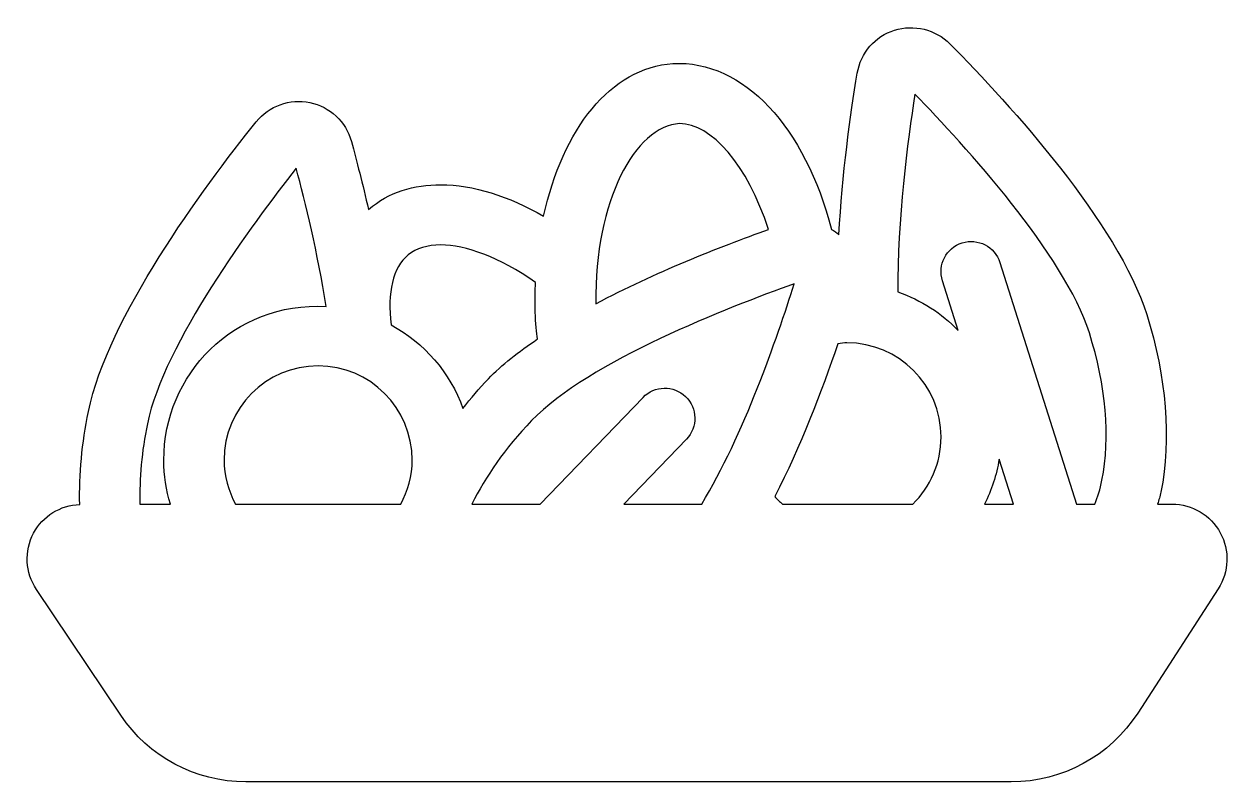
# Model space of a CAD drawing. Header units: centimetres. Extents: x -6.5 to 6.6, y -4.1 to 4.2.
import ezdxf

# ---------------------------------------------------------------- set-up
doc = ezdxf.new("R2010")
doc.units = ezdxf.units.CM
doc.header["$MEASUREMENT"] = 0
doc.layers.add('Layer 1', color=7, linetype='Continuous')

msp = doc.modelspace()

# ---------------------------------------------------------------- linework, layer by layer
at = {"layer": 'Layer 1'}
for points, knots in [([(6.48528, -1.38237), (6.38069, -1.19007), (6.1795, -1.07058), (5.96098, -1.07058), (5.96098, -1.07058), (5.96098, -1.07058), (5.8034, -1.07058), (5.8034, -1.07058), (5.8034, -1.07058), (5.8148, -1.02632), (5.83023, -0.9865), (5.83957, -0.93998), (5.83957, -0.93998), (5.95395, -0.36911), (5.8991, 0.3165), (5.68487, 0.99084), (5.68487, 0.99084), (5.36901, 1.98676), (4.20664, 3.26522), (3.54169, 3.93872), (3.54169, 3.93872), (3.38786, 4.09408), (3.14587, 4.15213), (2.94037, 4.08723), (2.94037, 4.08723), (2.72587, 4.01963), (2.57011, 3.8399), (2.53384, 3.61865), (2.53384, 3.61865), (2.45793, 3.16137), (2.36885, 2.51626), (2.33424, 1.86028), (2.33424, 1.86028), (2.30921, 1.88266), (2.28167, 1.90132), (2.25346, 1.91883), (2.25346, 1.91883), (1.96816, 3.02302), (1.29826, 3.76462), (0.52597, 3.72361), (0.52597, 3.72361), (-0.14978, 3.67789), (-0.67606, 3.00958), (-0.88063, 2.06213), (-0.88063, 2.06213), (-1.26129, 2.28121), (-1.6471, 2.40463), (-2.00003, 2.40463), (-2.00003, 2.40463), (-2.29311, 2.40463), (-2.56566, 2.32716), (-2.78717, 2.13491), (-2.78717, 2.13491), (-2.85067, 2.41021), (-2.91586, 2.66471), (-2.97378, 2.87535), (-2.97378, 2.87535), (-3.0331, 3.09151), (-3.20638, 3.25413), (-3.42659, 3.29979), (-3.42659, 3.29979), (-3.64363, 3.34353), (-3.87067, 3.26203), (-4.0096, 3.08918), (-4.0096, 3.08918), (-4.60092, 2.35102), (-5.62459, 0.95965), (-5.83607, -0.06423), (-5.83607, -0.06423), (-5.90695, -0.40726), (-5.93807, -0.74889), (-5.93108, -1.07404), (-5.93108, -1.07404), (-6.14129, -1.08322), (-6.33266, -1.19969), (-6.43228, -1.38665), (-6.43228, -1.38665), (-6.536, -1.58104), (-6.52406, -1.81705), (-6.40135, -2.00017), (-6.40135, -2.00017), (-6.40135, -2.00017), (-5.48483, -3.36695), (-5.48483, -3.36695), (-5.48483, -3.36695), (-5.18029, -3.82087), (-4.66962, -4.09336), (-4.12294, -4.09336), (-4.12294, -4.09336), (-4.12294, -4.09336), (4.21024, -4.09334), (4.21024, -4.09334), (4.21024, -4.09334), (4.76637, -4.09334), (5.28469, -3.81145), (5.58687, -3.3443), (5.58687, -3.3443), (5.58687, -3.3443), (6.46203, -1.9918), (6.46203, -1.9918), (6.46203, -1.9918), (6.58088, -1.80829), (6.58987, -1.57438), (6.48528, -1.38237)], [0, 0, 0, 0, 0.03703704, 0.03703704, 0.03703704, 0.03703704, 0.07407407, 0.07407407, 0.07407407, 0.07407407, 0.11111111, 0.11111111, 0.11111111, 0.11111111, 0.14814815, 0.14814815, 0.14814815, 0.14814815, 0.18518519, 0.18518519, 0.18518519, 0.18518519, 0.22222222, 0.22222222, 0.22222222, 0.22222222, 0.25925926, 0.25925926, 0.25925926, 0.25925926, 0.2962963, 0.2962963, 0.2962963, 0.2962963, 0.33333333, 0.33333333, 0.33333333, 0.33333333, 0.37037037, 0.37037037, 0.37037037, 0.37037037, 0.40740741, 0.40740741, 0.40740741, 0.40740741, 0.44444444, 0.44444444, 0.44444444, 0.44444444, 0.48148148, 0.48148148, 0.48148148, 0.48148148, 0.51851852, 0.51851852, 0.51851852, 0.51851852, 0.55555556, 0.55555556, 0.55555556, 0.55555556, 0.59259259, 0.59259259, 0.59259259, 0.59259259, 0.62962963, 0.62962963, 0.62962963, 0.62962963, 0.66666667, 0.66666667, 0.66666667, 0.66666667, 0.7037037, 0.7037037, 0.7037037, 0.7037037, 0.74074074, 0.74074074, 0.74074074, 0.74074074, 0.77777778, 0.77777778, 0.77777778, 0.77777778, 0.81481481, 0.81481481, 0.81481481, 0.81481481, 0.85185185, 0.85185185, 0.85185185, 0.85185185, 0.88888889, 0.88888889, 0.88888889, 0.88888889, 0.92592593, 0.92592593, 0.92592593, 0.92592593, 1, 1, 1, 1]), ([(5.19681, -0.81127), (5.17763, -0.90686), (5.15114, -0.99195), (5.12095, -1.07056), (5.12095, -1.07056), (5.12095, -1.07056), (4.9208, -1.07056), (4.9208, -1.07056), (4.9208, -1.07056), (4.9208, -1.07056), (4.08628, 1.55826), (4.08628, 1.55826), (4.08628, 1.55826), (4.03125, 1.7309), (3.84731, 1.82652), (3.67464, 1.77146), (3.67464, 1.77146), (3.50221, 1.71661), (3.40664, 1.53244), (3.46144, 1.35982), (3.46144, 1.35982), (3.46144, 1.35982), (3.63363, 0.81753), (3.63363, 0.81753), (3.63363, 0.81753), (3.453, 1.00655), (3.22831, 1.14934), (2.97685, 1.23809), (2.97685, 1.23809), (2.96804, 2.01589), (3.08065, 2.8842), (3.16097, 3.3905), (3.16097, 3.3905), (3.70194, 2.83458), (4.79051, 1.64258), (5.06002, 0.79261), (5.06002, 0.79261), (5.24118, 0.22217), (5.28966, -0.34735), (5.19681, -0.81127)], [0, 0, 0, 0, 0.09090909, 0.09090909, 0.09090909, 0.09090909, 0.18181818, 0.18181818, 0.18181818, 0.18181818, 0.27272727, 0.27272727, 0.27272727, 0.27272727, 0.36363636, 0.36363636, 0.36363636, 0.36363636, 0.45454545, 0.45454545, 0.45454545, 0.45454545, 0.54545455, 0.54545455, 0.54545455, 0.54545455, 0.63636364, 0.63636364, 0.63636364, 0.63636364, 0.72727273, 0.72727273, 0.72727273, 0.72727273, 0.81818182, 0.81818182, 0.81818182, 0.81818182, 1, 1, 1, 1]), ([(0.59936, 3.07041), (0.94239, 3.07041), (1.34168, 2.62279), (1.56639, 1.91712), (1.56639, 1.91712), (1.03413, 1.72823), (0.32729, 1.45002), (-0.31231, 1.10974), (-0.31231, 1.10974), (-0.32795, 2.23644), (0.11832, 3.03877), (0.59936, 3.07041)], [0, 0, 0, 0, 0.25, 0.25, 0.25, 0.25, 0.5, 0.5, 0.5, 0.5, 1, 1, 1, 1]), ([(-4.94279, -1.07056), (-4.94279, -1.07056), (-5.27547, -1.07056), (-5.27547, -1.07056), (-5.27547, -1.07056), (-5.28238, -0.79235), (-5.2561, -0.49686), (-5.19414, -0.19691), (-5.19414, -0.19691), (-5.01361, 0.67717), (-4.05394, 1.97545), (-3.57383, 2.58386), (-3.57383, 2.58386), (-3.47654, 2.21911), (-3.34041, 1.65893), (-3.24643, 1.07978), (-3.24643, 1.07978), (-4.26018, 1.13357), (-5.01528, 0.3353), (-5.01528, -0.59104), (-5.01528, -0.59104), (-5.01531, -0.75816), (-4.98861, -0.91847), (-4.94279, -1.07056)], [0, 0, 0, 0, 0.14285714, 0.14285714, 0.14285714, 0.14285714, 0.28571429, 0.28571429, 0.28571429, 0.28571429, 0.42857143, 0.42857143, 0.42857143, 0.42857143, 0.57142857, 0.57142857, 0.57142857, 0.57142857, 0.71428571, 0.71428571, 0.71428571, 0.71428571, 1, 1, 1, 1]), ([(-2.54077, 0.87974), (-2.58509, 1.22888), (-2.52201, 1.50585), (-2.3545, 1.64084), (-2.3545, 1.64084), (-2.26507, 1.71254), (-2.14598, 1.74905), (-2.00001, 1.74905), (-2.00001, 1.74905), (-1.73342, 1.74905), (-1.3608, 1.61792), (-0.9697, 1.34032), (-0.9697, 1.34032), (-0.97576, 1.17898), (-0.9756, 0.84719), (-0.94644, 0.72654), (-0.94644, 0.72654), (-1.14985, 0.58742), (-1.33715, 0.44362), (-1.48257, 0.29299), (-1.48257, 0.29299), (-1.58383, 0.18806), (-1.67154, 0.07902), (-1.75917, -0.02985), (-1.75917, -0.02985), (-1.89931, 0.36221), (-2.17916, 0.68345), (-2.54077, 0.87974)], [0, 0, 0, 0, 0.125, 0.125, 0.125, 0.125, 0.25, 0.25, 0.25, 0.25, 0.375, 0.375, 0.375, 0.375, 0.5, 0.5, 0.5, 0.5, 0.625, 0.625, 0.625, 0.625, 0.75, 0.75, 0.75, 0.75, 1, 1, 1, 1]), ([(-0.00841, -1.07056), (-0.00841, -1.07056), (0.67324, -0.36444), (0.67324, -0.36444), (0.67324, -0.36444), (0.79894, -0.23403), (0.79532, -0.02659), (0.66512, 0.09908), (0.66512, 0.09908), (0.53513, 0.22455), (0.32711, 0.22092), (0.20165, 0.09096), (0.20165, 0.09096), (0.20165, 0.09096), (-0.91957, -1.07056), (-0.91957, -1.07056), (-0.91957, -1.07056), (-0.91957, -1.07056), (-1.66116, -1.07056), (-1.66116, -1.07056), (-1.66116, -1.07056), (-1.51461, -0.77558), (-1.30212, -0.46408), (-1.01089, -0.16235), (-1.01089, -0.16235), (-0.3861, 0.4849), (1.1397, 1.07386), (1.84605, 1.32503), (1.84605, 1.32503), (1.66394, 0.74197), (1.29323, -0.32719), (0.84034, -1.07056), (0.84034, -1.07056), (0.84034, -1.07056), (-0.00841, -1.07056), (-0.00841, -1.07056)], [0, 0, 0, 0, 0.1, 0.1, 0.1, 0.1, 0.2, 0.2, 0.2, 0.2, 0.3, 0.3, 0.3, 0.3, 0.4, 0.4, 0.4, 0.4, 0.5, 0.5, 0.5, 0.5, 0.6, 0.6, 0.6, 0.6, 0.7, 0.7, 0.7, 0.7, 0.8, 0.8, 0.8, 0.8, 1, 1, 1, 1]), ([(3.13793, -1.07056), (3.13793, -1.07056), (1.71897, -1.07056), (1.71897, -1.07056), (1.71897, -1.07056), (1.691, -1.04341), (1.66044, -1.01881), (1.63563, -0.98875), (1.63563, -0.98875), (1.9135, -0.44622), (2.14577, 0.15613), (2.32193, 0.67413), (2.32193, 0.67413), (2.35529, 0.67741), (2.38763, 0.68418), (2.42176, 0.68418), (2.42176, 0.68418), (2.98665, 0.68418), (3.44609, 0.22476), (3.44609, -0.3401), (3.44609, -0.3401), (3.44609, -0.62619), (3.32761, -0.88453), (3.13793, -1.07056)], [0, 0, 0, 0, 0.14285714, 0.14285714, 0.14285714, 0.14285714, 0.28571429, 0.28571429, 0.28571429, 0.28571429, 0.42857143, 0.42857143, 0.42857143, 0.42857143, 0.57142857, 0.57142857, 0.57142857, 0.57142857, 0.71428571, 0.71428571, 0.71428571, 0.71428571, 1, 1, 1, 1]), ([(-2.43586, -1.07056), (-2.43586, -1.07056), (-4.23505, -1.07056), (-4.23505, -1.07056), (-4.23505, -1.07056), (-4.31202, -0.92686), (-4.35972, -0.7652), (-4.35972, -0.59103), (-4.35972, -0.59103), (-4.35972, -0.0262), (-3.9003, 0.43325), (-3.33544, 0.43325), (-3.33544, 0.43325), (-2.77055, 0.43325), (-2.31111, -0.0262), (-2.31111, -0.59103), (-2.31111, -0.59103), (-2.31114, -0.7652), (-2.35889, -0.92686), (-2.43586, -1.07056)], [0, 0, 0, 0, 0.16666667, 0.16666667, 0.16666667, 0.16666667, 0.33333333, 0.33333333, 0.33333333, 0.33333333, 0.5, 0.5, 0.5, 0.5, 0.66666667, 0.66666667, 0.66666667, 0.66666667, 1, 1, 1, 1]), ([(3.91888, -1.07056), (3.994, -0.9176), (4.05191, -0.75549), (4.07734, -0.58039), (4.07734, -0.58039), (4.07734, -0.58039), (4.23297, -1.07056), (4.23297, -1.07056), (4.23297, -1.07056), (4.23297, -1.07056), (3.91888, -1.07056), (3.91888, -1.07056)], [0, 0, 0, 0, 0.25, 0.25, 0.25, 0.25, 0.5, 0.5, 0.5, 0.5, 1, 1, 1, 1])]:
    msp.add_open_spline(points, degree=3, knots=knots, dxfattribs=at)

doc.saveas('drawing.dxf')
